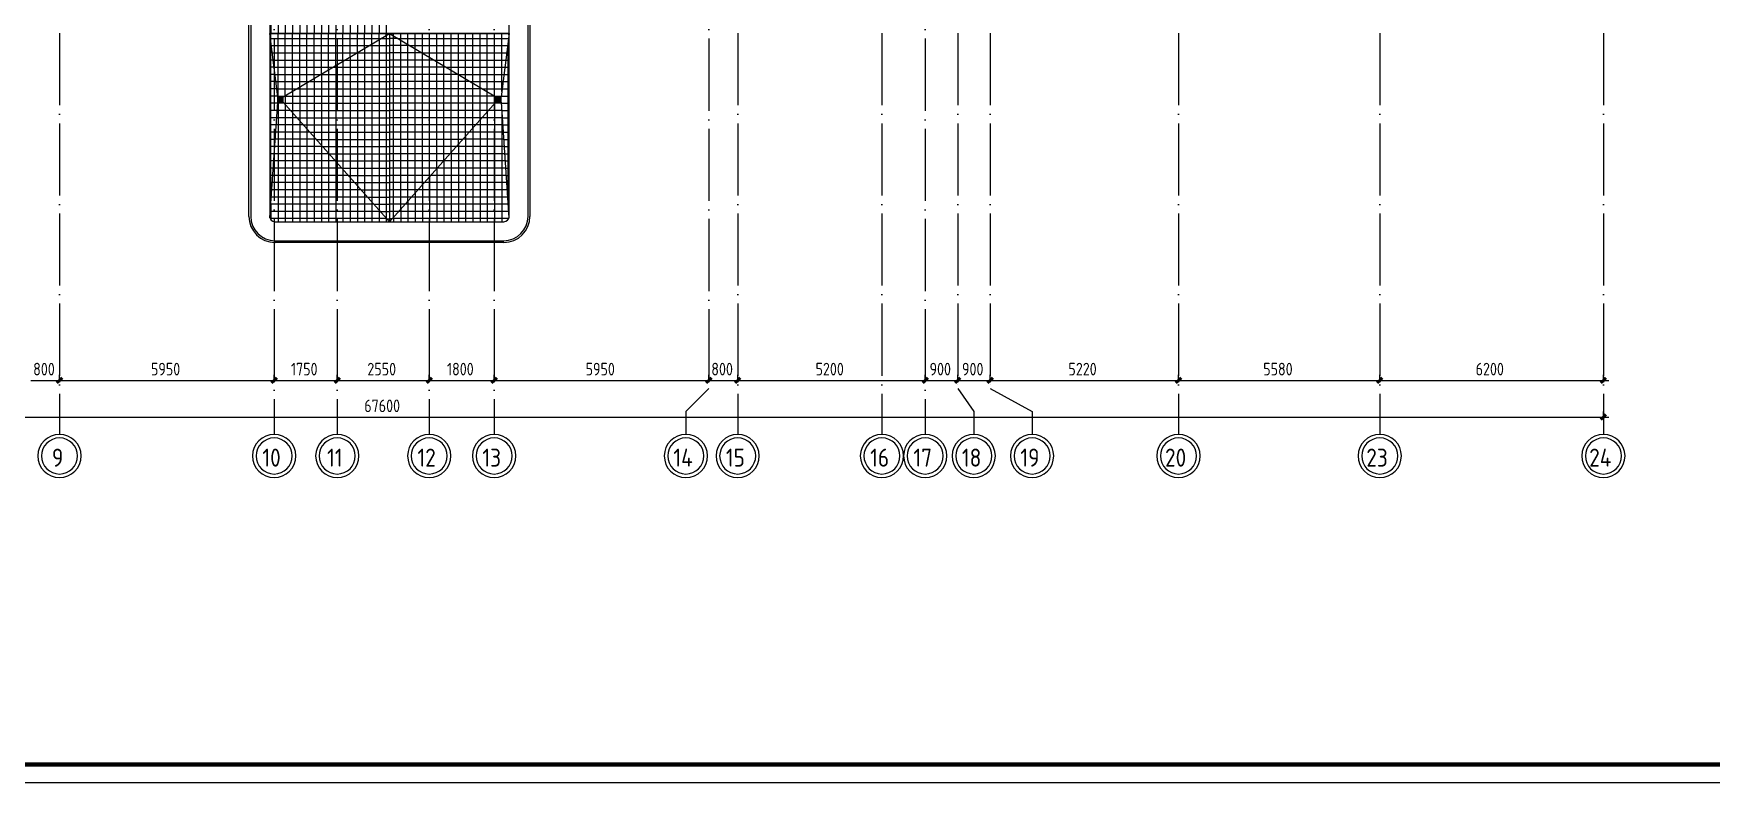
# Model space of a CAD drawing. Header units: millimetres. Extents: x -259809 to 472825, y -397243 to 31861.
# Drawn here: x 124906 to 171422, y -394593 to -373823 of the extents above; entities that cross this region are included whole.
import ezdxf

# ---------------------------------------------------------------- set-up
doc = ezdxf.new("R2010")
doc.units = ezdxf.units.MM
doc.linetypes.add('ADSK_Линия сетки', pattern=[25, 20, -2.5, 0, -2.5])
for name, color, linetype, lineweight in [('Крыша', 252, 'Continuous', 9), ('Крыша штриховка', 252, 'Continuous', 9), ('Оборудование', 8, 'Continuous', 18), ('Оси', 252, 'Continuous', 9), ('ОФ_рамка', 8, 'Continuous', 60), ('Размеры', 7, 'Continuous', 9), ('Стены внутренние', 252, 'Continuous', 18)]:
    doc.layers.add(name, color=color, linetype=linetype, lineweight=lineweight)
doc.styles.add('GOST Common_1', font='', dxfattribs={"height": 250})
doc.styles.add('GOST Common_3', font='', dxfattribs={"height": 3.5})
doc.styles.get('GOST Common_1').set_extended_font_data('GOST type B')
doc.styles.get('GOST Common_3').set_extended_font_data('GOST 2.304 type A')

# ---------------------------------------------------------------- blocks, each defined once
blk = doc.blocks.new('А0')
at = {"layer": 'ОФ_рамка', "color": 0, "linetype": 'Continuous', "ltscale": 100}
blk.add_lwpolyline([(224168, -393217), (340568, -393217)], dxfattribs=at)
at = {"layer": 'ОФ_рамка', "color": 0, "linetype": 'Continuous', "lineweight": 5, "ltscale": 100}
blk.add_lwpolyline([(222168, -393717), (341068, -393717)], dxfattribs=at)
blk = doc.blocks.new('2 этаж')
at = {"layer": 'Крыша', "color": 251, "true_color": 0x636466}
for p, q in [((137931, -21149), (131303, -21151)), ((131303, -21150), (137939, -21150)), ((131527, -22907), (131303, -21151)), ((131675, -22907), (134621, -21150)), ((134621, -21150), (134621, -26368)), ((134621, -21150), (137567, -22907)), ((137939, -21150), (137715, -22907)), ((131310, -26263), (131527, -23055)), ((131675, -22907), (131527, -22907)), ((131527, -22907), (131527, -23055)), ((131527, -23055), (131675, -23055)), ((131675, -23055), (131675, -22907)), ((131675, -23055), (134621, -26368)), ((134621, -26368), (131675, -23055)), ((134621, -26368), (137567, -23055)), ((137567, -23055), (134621, -26368)), ((137567, -22907), (137567, -23055)), ((137715, -22907), (137567, -22907)), ((137567, -23055), (137715, -23055)), ((137715, -23055), (137715, -22907)), ((137715, -23055), (137932, -26263))]:
    blk.add_line(p, q, dxfattribs=at)
at = {"layer": 'Крыша штриховка', "color": 251, "linetype": 'Continuous', "true_color": 0x636466}
for p, q in [((131334, -19341), (131334, -21151)), ((131534, -19341), (131534, -21151)), ((131734, -19341), (131734, -21151)), ((131934, -19341), (131934, -21151)), ((132134, -19341), (132134, -21150)), ((132334, -19341), (132334, -21150)), ((132534, -19341), (132534, -21150)), ((132734, -19341), (132734, -21150)), ((132934, -19341), (132934, -21150)), ((133134, -19341), (133134, -21150)), ((133334, -19341), (133334, -21150)), ((133534, -19341), (133534, -21150)), ((133734, -19341), (133734, -21150)), ((133934, -19341), (133934, -21150)), ((134134, -19341), (134134, -21150)), ((134334, -19341), (134334, -21150)), ((134534, -19341), (134534, -21150)), ((131320, -21284), (131303, -21284)), ((131320, -21285), (134395, -21285)), ((131334, -21396), (131334, -21150)), ((131534, -22907), (131534, -21150)), ((131734, -22872), (131734, -21150)), ((131934, -22752), (131934, -21150)), ((132134, -22633), (132134, -21150)), ((132334, -22514), (132334, -21150)), ((132534, -22395), (132534, -21150)), ((132734, -22275), (132734, -21150)), ((132934, -22156), (132934, -21150)), ((133134, -22037), (133134, -21150)), ((133334, -21917), (133334, -21150)), ((133534, -21798), (133534, -21150)), ((133734, -21679), (133734, -21150)), ((133934, -21559), (133934, -21150)), ((134134, -21440), (134134, -21150)), ((134334, -21321), (134334, -21150)), ((134334, -21321), (134334, -26045)), ((134396, -21284), (134621, -21284)), ((134534, -21201), (134534, -21150)), ((134534, -21202), (134534, -26269)), ((134845, -21284), (134621, -21284)), ((134734, -21217), (134734, -21150)), ((134735, -26240), (134735, -21218)), ((134847, -21285), (137922, -21285)), ((134934, -21337), (134934, -21150)), ((134935, -26015), (134935, -21337)), ((135134, -21456), (135134, -21150)), ((135334, -21575), (135334, -21150)), ((135534, -21694), (135534, -21150)), ((135734, -21814), (135734, -21150)), ((135934, -21933), (135934, -21150)), ((136134, -22052), (136134, -21150)), ((136334, -22172), (136334, -21150)), ((136534, -22291), (136534, -21150)), ((136734, -22410), (136734, -21150)), ((136934, -22530), (136934, -21150)), ((137134, -22649), (137134, -21150)), ((137334, -22768), (137334, -21150)), ((137534, -22888), (137534, -21150)), ((137734, -22757), (137734, -21150)), ((137922, -21284), (137939, -21284)), ((137934, -21188), (137934, -21150)), ((131345, -21484), (131303, -21484)), ((131371, -21684), (131303, -21684)), ((131338, -25845), (131338, -21428)), ((131346, -21485), (134060, -21485)), ((131371, -21684), (133725, -21684)), ((133534, -21798), (133534, -25145)), ((133726, -21684), (134621, -21684)), ((133734, -21679), (133734, -25370)), ((133934, -21560), (133934, -25595)), ((134061, -21484), (134621, -21484)), ((134134, -21441), (134134, -25820)), ((135180, -21484), (134621, -21484)), ((135516, -21684), (134621, -21684)), ((135135, -25790), (135135, -21457)), ((135182, -21485), (137896, -21485)), ((135335, -25566), (135335, -21576)), ((135517, -21684), (137871, -21684)), ((135535, -25341), (135535, -21695)), ((135734, -25116), (135734, -21814)), ((137871, -21684), (137939, -21684)), ((137896, -21484), (137939, -21484)), ((137904, -21427), (137904, -25845)), ((131396, -21884), (131303, -21884)), ((131422, -22084), (131303, -22084)), ((131447, -22284), (131303, -22284)), ((131397, -21884), (133390, -21884)), ((131422, -22084), (133054, -22084)), ((131448, -22284), (132719, -22284)), ((132720, -22284), (134621, -22284)), ((132734, -22276), (132734, -24246)), ((132934, -22156), (132934, -24471)), ((133055, -22084), (134621, -22084)), ((133134, -22037), (133134, -24695)), ((133334, -21918), (133334, -24920)), ((133391, -21884), (134621, -21884)), ((135851, -21884), (134621, -21884)), ((136186, -22084), (134621, -22084)), ((136522, -22284), (134621, -22284)), ((135852, -21884), (137845, -21884)), ((135934, -24891), (135934, -21934)), ((136134, -24666), (136134, -22053)), ((136188, -22084), (137820, -22084)), ((136334, -24441), (136334, -22172)), ((136523, -22284), (137794, -22284)), ((136534, -24216), (136534, -22291)), ((137794, -22284), (137939, -22284)), ((137820, -22084), (137939, -22084)), ((137845, -21884), (137939, -21884)), ((131473, -22484), (131303, -22484)), ((131499, -22684), (131303, -22684)), ((131473, -22484), (132384, -22484)), ((131499, -22684), (132049, -22684)), ((131934, -22753), (131934, -23346)), ((132050, -22684), (134621, -22684)), ((132134, -22634), (132134, -23571)), ((132334, -22514), (132334, -23796)), ((132385, -22484), (134621, -22484)), ((132534, -22395), (132534, -24021)), ((136857, -22484), (134621, -22484)), ((137192, -22684), (134621, -22684)), ((136734, -23992), (136734, -22411)), ((136858, -22484), (137769, -22484)), ((136934, -23767), (136934, -22530)), ((137134, -23542), (137134, -22649)), ((137193, -22684), (137743, -22684)), ((137334, -23317), (137334, -22768)), ((137743, -22684), (137939, -22684)), ((137769, -22484), (137939, -22484)), ((131524, -22884), (131303, -22884)), ((131525, -23084), (131303, -23084)), ((131524, -22884), (131714, -22884)), ((131700, -23083), (131525, -23083)), ((131534, -23055), (131534, -26368)), ((131700, -23084), (134621, -23084)), ((131714, -22884), (134621, -22884)), ((131734, -22872), (131734, -23121)), ((131734, -23122), (131734, -26368)), ((137528, -22884), (134621, -22884)), ((137542, -23084), (134621, -23084)), ((137528, -22884), (137718, -22884)), ((137534, -23092), (137534, -22888)), ((137534, -23092), (137534, -26368)), ((137717, -23083), (137542, -23083)), ((137717, -23084), (137939, -23084)), ((137718, -22884), (137939, -22884)), ((131512, -23284), (131303, -23284)), ((131498, -23484), (131303, -23484)), ((131485, -23684), (131303, -23684)), ((132234, -23683), (131485, -23683)), ((132056, -23483), (131498, -23483)), ((131878, -23283), (131512, -23283)), ((131878, -23284), (134621, -23284)), ((131934, -23347), (131934, -26368)), ((132056, -23484), (134621, -23484)), ((132134, -23572), (132134, -26368)), ((132234, -23684), (134621, -23684)), ((137364, -23284), (134621, -23284)), ((137186, -23484), (134621, -23484)), ((137008, -23684), (134621, -23684)), ((137757, -23683), (137008, -23683)), ((137134, -23542), (137134, -26368)), ((137744, -23483), (137186, -23483)), ((137334, -23317), (137334, -26368)), ((137730, -23283), (137364, -23283)), ((137730, -23284), (137939, -23284)), ((137734, -23335), (137734, -26368)), ((137744, -23484), (137939, -23484)), ((137758, -23684), (137939, -23684)), ((131471, -23884), (131303, -23884)), ((131457, -24084), (131303, -24084)), ((132589, -24083), (131457, -24083)), ((132411, -23883), (131471, -23883)), ((132334, -23797), (132334, -26368)), ((132412, -23884), (134621, -23884)), ((132534, -24022), (132534, -26368)), ((132590, -24084), (134621, -24084)), ((136830, -23884), (134621, -23884)), ((136652, -24084), (134621, -24084)), ((137785, -24083), (136653, -24083)), ((136734, -23992), (136734, -26368)), ((137771, -23883), (136831, -23883)), ((136934, -23767), (136934, -26368)), ((137771, -23884), (137939, -23884)), ((137785, -24084), (137939, -24084)), ((131444, -24284), (131303, -24284)), ((131430, -24484), (131303, -24484)), ((132945, -24483), (131430, -24483)), ((132767, -24283), (131444, -24283)), ((132734, -24246), (132734, -26368)), ((132768, -24284), (134621, -24284)), ((132934, -24471), (132934, -26368)), ((132945, -24484), (134621, -24484)), ((136474, -24284), (134621, -24284)), ((136297, -24484), (134621, -24484)), ((137812, -24483), (136297, -24483)), ((136334, -24442), (136334, -26368)), ((137798, -24283), (136475, -24283)), ((136534, -24217), (136534, -26368)), ((137798, -24284), (137939, -24284)), ((137812, -24484), (137939, -24484)), ((131417, -24684), (131303, -24684)), ((131403, -24884), (131303, -24884)), ((131390, -25084), (131303, -25084)), ((133478, -25083), (131390, -25083)), ((133301, -24883), (131403, -24883)), ((133123, -24683), (131417, -24683)), ((133123, -24684), (134621, -24684)), ((133134, -24696), (133134, -26368)), ((133301, -24884), (134621, -24884)), ((133334, -24921), (133334, -26368)), ((133479, -25084), (134621, -25084)), ((136119, -24684), (134621, -24684)), ((135941, -24884), (134621, -24884)), ((135763, -25084), (134621, -25084)), ((135734, -25116), (135734, -26368)), ((137852, -25083), (135764, -25083)), ((135934, -24892), (135934, -26368)), ((137839, -24883), (135941, -24883)), ((137825, -24683), (136119, -24683)), ((136134, -24667), (136134, -26368)), ((137825, -24684), (137939, -24684)), ((137839, -24884), (137939, -24884)), ((137852, -25084), (137939, -25084)), ((131376, -25284), (131303, -25284)), ((131363, -25484), (131303, -25484)), ((133834, -25483), (131363, -25483)), ((133656, -25283), (131376, -25283)), ((133534, -25146), (133534, -26368)), ((133657, -25284), (134621, -25284)), ((133734, -25371), (133734, -26368)), ((133835, -25484), (134621, -25484)), ((135585, -25284), (134621, -25284)), ((135407, -25484), (134621, -25484)), ((135334, -25566), (135334, -26368)), ((137879, -25483), (135408, -25483)), ((135534, -25341), (135534, -26368)), ((137866, -25283), (135586, -25283)), ((137866, -25284), (137939, -25284)), ((137879, -25484), (137939, -25484)), ((131349, -25684), (131303, -25684)), ((131336, -25884), (131303, -25884)), ((131334, -25903), (131334, -26309)), ((134190, -25883), (131336, -25883)), ((134012, -25683), (131349, -25683)), ((133934, -25596), (133934, -26368)), ((134013, -25684), (134621, -25684)), ((134134, -25821), (134134, -26368)), ((134190, -25884), (134621, -25884)), ((134334, -26046), (134334, -26368)), ((135229, -25684), (134621, -25684)), ((135052, -25884), (134621, -25884)), ((134934, -26016), (134934, -26368)), ((137906, -25883), (135052, -25883)), ((135134, -25791), (135134, -26368)), ((137893, -25683), (135230, -25683)), ((137893, -25684), (137939, -25684)), ((137906, -25884), (137939, -25884)), ((131322, -26084), (131303, -26084)), ((134546, -26283), (131318, -26283)), ((134368, -26083), (131322, -26083)), ((134368, -26084), (134621, -26084)), ((134534, -26270), (134534, -26368)), ((134546, -26284), (134621, -26284)), ((134874, -26084), (134621, -26084)), ((134696, -26284), (134621, -26284)), ((137924, -26283), (134696, -26283)), ((134734, -26241), (134734, -26368)), ((137920, -26083), (134874, -26083)), ((137920, -26084), (137939, -26084))]:
    blk.add_line(p, q, dxfattribs=at)
at = {"layer": 'Оборудование', "color": 251, "true_color": 0x636466}
for p, q in [((131675, -22907), (131527, -22907)), ((131527, -22907), (131527, -23055)), ((131527, -23055), (131675, -23055)), ((131531, -23051), (131531, -22911)), ((131531, -22911), (131671, -22911)), ((131671, -23051), (131531, -23051)), ((131538, -22941), (131538, -23021)), ((131541, -22941), (131541, -23021)), ((131548, -22941), (131548, -23021)), ((131551, -22941), (131551, -23021)), ((131554, -22957), (131554, -23005)), ((131557, -22957), (131557, -23005)), ((131561, -22919), (131641, -22919)), ((131561, -22921), (131641, -22921)), ((131561, -22929), (131641, -22929)), ((131561, -22931), (131641, -22931)), ((131561, -23031), (131641, -23031)), ((131561, -23034), (131641, -23034)), ((131561, -23041), (131641, -23041)), ((131561, -23044), (131641, -23044)), ((131564, -22957), (131564, -23005)), ((131567, -22957), (131567, -23005)), ((131570, -22973), (131570, -22989)), ((131573, -22973), (131573, -22989)), ((131577, -22935), (131625, -22935)), ((131577, -22937), (131625, -22937)), ((131577, -22945), (131625, -22945)), ((131577, -22947), (131625, -22947)), ((131577, -23015), (131625, -23015)), ((131577, -23018), (131625, -23018)), ((131577, -23025), (131625, -23025)), ((131577, -23028), (131625, -23028)), ((131580, -22973), (131580, -22989)), ((131583, -22973), (131583, -22989)), ((131593, -22951), (131609, -22951)), ((131593, -22953), (131609, -22953)), ((131593, -22961), (131609, -22961)), ((131593, -22963), (131609, -22963)), ((131593, -22999), (131609, -22999)), ((131593, -23002), (131609, -23002)), ((131593, -23009), (131609, -23009)), ((131593, -23012), (131609, -23012)), ((131619, -22973), (131619, -22989)), ((131622, -22973), (131622, -22989)), ((131629, -22973), (131629, -22989)), ((131632, -22973), (131632, -22989)), ((131635, -22957), (131635, -23005)), ((131638, -22957), (131638, -23005)), ((131645, -22957), (131645, -23005)), ((131648, -22957), (131648, -23005)), ((131651, -22941), (131651, -23021)), ((131654, -22941), (131654, -23021)), ((131661, -22941), (131661, -23021)), ((131664, -22941), (131664, -23021)), ((131671, -22911), (131671, -23051)), ((131675, -23055), (131675, -22907)), ((137571, -23051), (137571, -22911)), ((137571, -22911), (137711, -22911)), ((137711, -23051), (137571, -23051)), ((137578, -22941), (137578, -23021)), ((137581, -22941), (137581, -23021)), ((137588, -22941), (137588, -23021)), ((137591, -22941), (137591, -23021)), ((137594, -22957), (137594, -23005)), ((137597, -22957), (137597, -23005)), ((137601, -22919), (137681, -22919)), ((137601, -22921), (137681, -22921)), ((137601, -22929), (137681, -22929)), ((137601, -22931), (137681, -22931)), ((137601, -23031), (137681, -23031)), ((137601, -23034), (137681, -23034)), ((137601, -23041), (137681, -23041)), ((137601, -23044), (137681, -23044)), ((137604, -22957), (137604, -23005)), ((137607, -22957), (137607, -23005)), ((137610, -22973), (137610, -22989)), ((137613, -22973), (137613, -22989)), ((137617, -22935), (137665, -22935)), ((137617, -22937), (137665, -22937)), ((137617, -22945), (137665, -22945)), ((137617, -22947), (137665, -22947)), ((137617, -23015), (137665, -23015)), ((137617, -23018), (137665, -23018)), ((137617, -23025), (137665, -23025)), ((137617, -23028), (137665, -23028)), ((137620, -22973), (137620, -22989)), ((137623, -22973), (137623, -22989)), ((137633, -22951), (137649, -22951)), ((137633, -22953), (137649, -22953)), ((137633, -22961), (137649, -22961)), ((137633, -22963), (137649, -22963)), ((137633, -22999), (137649, -22999)), ((137633, -23002), (137649, -23002)), ((137633, -23009), (137649, -23009)), ((137633, -23012), (137649, -23012)), ((137659, -22973), (137659, -22989)), ((137662, -22973), (137662, -22989)), ((137669, -22973), (137669, -22989)), ((137672, -22973), (137672, -22989)), ((137675, -22957), (137675, -23005)), ((137678, -22957), (137678, -23005)), ((137685, -22957), (137685, -23005)), ((137688, -22957), (137688, -23005)), ((137691, -22941), (137691, -23021)), ((137694, -22941), (137694, -23021)), ((137701, -22941), (137701, -23021)), ((137704, -22941), (137704, -23021)), ((137711, -22911), (137711, -23051))]:
    blk.add_line(p, q, dxfattribs=at)
for centre, radius, start, end in [((131545, -22941), 6.24, 0, 180), ((131545, -23021), 6.24, 180, 0), ((131545, -22941), 3.76, 0, 180), ((131545, -23021), 3.76, 180, 0), ((131561, -22925), 6.24, 90, 270), ((131561, -22957), 6.24, 0, 180), ((131561, -23005), 6.24, 180, 0), ((131561, -23038), 6.24, 90, 270), ((131561, -22925), 3.76, 90, 270), ((131561, -22957), 3.76, 0, 180), ((131561, -23005), 3.76, 180, 0), ((131561, -23038), 3.76, 90, 270), ((131577, -22941), 6.24, 90, 270), ((131577, -22973), 6.24, 0, 180), ((131577, -22989), 6.24, 180, 0), ((131577, -23022), 6.24, 90, 270), ((131577, -22941), 3.76, 90, 270), ((131577, -22973), 3.76, 0, 180), ((131577, -22989), 3.76, 180, 0), ((131577, -23022), 3.76, 90, 270), ((131593, -22957), 6.24, 90, 270), ((131593, -23006), 6.24, 90, 270), ((131593, -22957), 3.76, 90, 270), ((131593, -23006), 3.76, 90, 270), ((131609, -22957), 6.24, 270, 90), ((131609, -22957), 3.76, 270, 90), ((131609, -23006), 6.24, 270, 90), ((131609, -23006), 3.76, 270, 90), ((131625, -22973), 6.24, 0, 180), ((131625, -22989), 6.24, 180, 0), ((131625, -22973), 3.76, 0, 180), ((131625, -22989), 3.76, 180, 0), ((131625, -22941), 6.24, 270, 90), ((131625, -22941), 3.76, 270, 90), ((131625, -23022), 6.24, 270, 90), ((131625, -23022), 3.76, 270, 90), ((131641, -22957), 6.24, 0, 180), ((131641, -23005), 6.24, 180, 0), ((131641, -22957), 3.76, 0, 180), ((131641, -23005), 3.76, 180, 0), ((131641, -22925), 6.24, 270, 90), ((131641, -22925), 3.76, 270, 90), ((131641, -23038), 6.24, 270, 90), ((131641, -23038), 3.76, 270, 90), ((131657, -22941), 6.24, 0, 180), ((131657, -23021), 6.24, 180, 0), ((131657, -22941), 3.76, 0, 180), ((131657, -23021), 3.76, 180, 0), ((137585, -22941), 6.24, 0, 180), ((137585, -23021), 6.24, 180, 0), ((137585, -22941), 3.76, 0, 180), ((137585, -23021), 3.76, 180, 0), ((137601, -22925), 6.24, 90, 270), ((137601, -22957), 6.24, 0, 180), ((137601, -23005), 6.24, 180, 0), ((137601, -23038), 6.24, 90, 270), ((137601, -22925), 3.76, 90, 270), ((137601, -22957), 3.76, 0, 180), ((137601, -23005), 3.76, 180, 0), ((137601, -23038), 3.76, 90, 270), ((137617, -22941), 6.24, 90, 270), ((137617, -22973), 6.24, 0, 180), ((137617, -22989), 6.24, 180, 0), ((137617, -23022), 6.24, 90, 270), ((137617, -22941), 3.76, 90, 270), ((137617, -22973), 3.76, 0, 180), ((137617, -22989), 3.76, 180, 0), ((137617, -23022), 3.76, 90, 270), ((137633, -22957), 6.24, 90, 270), ((137633, -23006), 6.24, 90, 270), ((137633, -22957), 3.76, 90, 270), ((137633, -23006), 3.76, 90, 270), ((137649, -22957), 6.24, 270, 90), ((137649, -22957), 3.76, 270, 90), ((137649, -23006), 6.24, 270, 90), ((137649, -23006), 3.76, 270, 90), ((137665, -22973), 6.24, 0, 180), ((137665, -22989), 6.24, 180, 0), ((137665, -22973), 3.76, 0, 180), ((137665, -22989), 3.76, 180, 0), ((137665, -22941), 6.24, 270, 90), ((137665, -22941), 3.76, 270, 90), ((137665, -23022), 6.24, 270, 90), ((137665, -23022), 3.76, 270, 90), ((137681, -22957), 6.24, 0, 180), ((137681, -23005), 6.24, 180, 0), ((137681, -22957), 3.76, 0, 180), ((137681, -23005), 3.76, 180, 0), ((137681, -22925), 6.24, 270, 90), ((137681, -22925), 3.76, 270, 90), ((137681, -23038), 6.24, 270, 90), ((137681, -23038), 3.76, 270, 90), ((137697, -22941), 6.24, 0, 180), ((137697, -23021), 6.24, 180, 0), ((137697, -22941), 3.76, 0, 180), ((137697, -23021), 3.76, 180, 0)]:
    blk.add_arc(centre, radius, start, end, dxfattribs=at)
at = {"layer": 'Оси', "color": 251, "linetype": 'ADSK_Линия сетки', "ltscale": 100, "true_color": 0x636466}
for p, q in [((131426, 33711), (131426, -32265)), ((133176, 33711), (133176, -32265)), ((135726, 33711), (135726, -32265)), ((137526, 33711), (137526, -32265)), ((143476, 33711), (143476, -30995)), ((149476, 33711), (149476, -32265)), ((125476, -1139), (125476, -32265)), ((144276, -1139), (144276, -32265)), ((148276, -1139), (148276, -32265)), ((150376, -1139), (150376, -30995)), ((151276, -1139), (151276, -30995)), ((156496, -1139), (156496, -32265)), ((162076, -1139), (162076, -32265)), ((168276, -1139), (168276, -32265))]:
    blk.add_line(p, q, dxfattribs=at)
at = {"layer": 'Оси', "color": 251, "ltscale": 100, "true_color": 0x636466}
for p, q in [((143476, -30995), (142841, -31630)), ((150376, -30995), (150820, -31630)), ((151276, -30995), (152439, -31630)), ((142841, -31630), (142841, -32265)), ((150820, -31630), (150820, -32265)), ((152439, -31630), (152439, -32265))]:
    blk.add_line(p, q, dxfattribs=at)
at = {"layer": 'Оси', "color": 251, "lineweight": 20, "true_color": 0x636466}
for centre, radius, start, end in [((125476, -32865), 600, 0, 180), ((125476, -32865), 500, 0, 180), ((131426, -32865), 600, 0, 180), ((131426, -32865), 500, 0, 180), ((133176, -32865), 600, 0, 180), ((133176, -32865), 500, 0, 180), ((135726, -32865), 600, 0, 180), ((135726, -32865), 500, 0, 180), ((137526, -32865), 600, 0, 180), ((137526, -32865), 500, 0, 180), ((142841, -32865), 600, 0, 180), ((142841, -32865), 500, 0, 180), ((144276, -32865), 600, 0, 180), ((144276, -32865), 500, 0, 180), ((148276, -32865), 600, 0, 180), ((148276, -32865), 500, 0, 180), ((149476, -32865), 600, 0, 180), ((149476, -32865), 500, 0, 180), ((150820, -32865), 600, 0, 180), ((150820, -32865), 500, 0, 180), ((152439, -32865), 600, 0, 180), ((152439, -32865), 500, 0, 180), ((156496, -32865), 600, 0, 180), ((156496, -32865), 500, 0, 180), ((162076, -32865), 600, 0, 180), ((162076, -32865), 500, 0, 180), ((168276, -32865), 600, 0, 180), ((168276, -32865), 500, 0, 180), ((125476, -32865), 600, 180, 0), ((125476, -32865), 500, 180, 0), ((131426, -32865), 600, 180, 0), ((131426, -32865), 500, 180, 0), ((133176, -32865), 600, 180, 0), ((133176, -32865), 500, 180, 0), ((135726, -32865), 600, 180, 0), ((135726, -32865), 500, 180, 0), ((137526, -32865), 600, 180, 0), ((137526, -32865), 500, 180, 0), ((142841, -32865), 600, 180, 0), ((142841, -32865), 500, 180, 0), ((144276, -32865), 600, 180, 0), ((144276, -32865), 500, 180, 0), ((148276, -32865), 600, 180, 0), ((148276, -32865), 500, 180, 0), ((149476, -32865), 600, 180, 0), ((149476, -32865), 500, 180, 0), ((150820, -32865), 600, 180, 0), ((150820, -32865), 500, 180, 0), ((152439, -32865), 600, 180, 0), ((152439, -32865), 500, 180, 0), ((156496, -32865), 600, 180, 0), ((156496, -32865), 500, 180, 0), ((162076, -32865), 600, 180, 0), ((162076, -32865), 500, 180, 0), ((168276, -32865), 600, 180, 0), ((168276, -32865), 500, 180, 0)]:
    blk.add_arc(centre, radius, start, end, dxfattribs=at)
at = {"layer": 'Размеры', "color": 251, "lineweight": 20, "true_color": 0x636466}
for p, q in [((125476, -30768), (125476, -30618)), ((125476, -30768), (125476, -30618)), ((131426, -30768), (131426, -30618)), ((131426, -30768), (131426, -30618)), ((133176, -30768), (133176, -30618)), ((133176, -30768), (133176, -30618)), ((135726, -30768), (135726, -30618)), ((135726, -30768), (135726, -30618)), ((137526, -30768), (137526, -30618)), ((137526, -30768), (137526, -30618)), ((143476, -30768), (143476, -30618)), ((143476, -30768), (143476, -30618)), ((144276, -30768), (144276, -30618)), ((144276, -30768), (144276, -30618)), ((149476, -30768), (149476, -30618)), ((149476, -30768), (149476, -30618)), ((150376, -30768), (150376, -30618)), ((150376, -30768), (150376, -30618)), ((151276, -30768), (151276, -30618)), ((151276, -30768), (151276, -30618)), ((156496, -30768), (156496, -30618)), ((156496, -30768), (156496, -30618)), ((162076, -30768), (162076, -30618)), ((162076, -30768), (162076, -30618)), ((168276, -30768), (168276, -30618)), ((124676, -30768), (125476, -30768)), ((125476, -30768), (125476, -30818)), ((125476, -30768), (131426, -30768)), ((125476, -30768), (125476, -30818)), ((131426, -30768), (131426, -30818)), ((131426, -30768), (133176, -30768)), ((131426, -30768), (131426, -30818)), ((133176, -30768), (133176, -30818)), ((133176, -30768), (135726, -30768)), ((133176, -30768), (133176, -30818)), ((135726, -30768), (135726, -30818)), ((135726, -30768), (137526, -30768)), ((135726, -30768), (135726, -30818)), ((137526, -30768), (137526, -30818)), ((137526, -30768), (143476, -30768)), ((137526, -30768), (137526, -30818)), ((143476, -30768), (143476, -30818)), ((143476, -30768), (144276, -30768)), ((143476, -30768), (143476, -30818)), ((144276, -30768), (144276, -30818)), ((144276, -30768), (149476, -30768)), ((144276, -30768), (144276, -30818)), ((149476, -30768), (149476, -30818)), ((149476, -30768), (150376, -30768)), ((149476, -30768), (149476, -30818)), ((150376, -30768), (150376, -30818)), ((150376, -30768), (151276, -30768)), ((150376, -30768), (150376, -30818)), ((151276, -30768), (151276, -30818)), ((151276, -30768), (156496, -30768)), ((151276, -30768), (151276, -30818)), ((156496, -30768), (156496, -30818)), ((156496, -30768), (162076, -30768)), ((156496, -30768), (156496, -30818)), ((162076, -30768), (162076, -30818)), ((162076, -30768), (168426, -30768)), ((162076, -30768), (162076, -30818)), ((168276, -30768), (168276, -30818)), ((100526, -31786), (168426, -31786)), ((168276, -31786), (168276, -31636)), ((168276, -31786), (168276, -31836))]:
    blk.add_line(p, q, dxfattribs=at)
at = {"layer": 'Размеры', "color": 251, "lineweight": 40, "true_color": 0x636466}
for p, q in [((125476, -30768), (125547, -30697)), ((125476, -30768), (125547, -30697)), ((131426, -30768), (131497, -30697)), ((131426, -30768), (131497, -30697)), ((133176, -30768), (133247, -30697)), ((133176, -30768), (133247, -30697)), ((135726, -30768), (135797, -30697)), ((135726, -30768), (135797, -30697)), ((137526, -30768), (137597, -30697)), ((137526, -30768), (137597, -30697)), ((143476, -30768), (143547, -30697)), ((143476, -30768), (143547, -30697)), ((144276, -30768), (144347, -30697)), ((144276, -30768), (144347, -30697)), ((149476, -30768), (149547, -30697)), ((149476, -30768), (149547, -30697)), ((150376, -30768), (150447, -30697)), ((150376, -30768), (150447, -30697)), ((151276, -30768), (151347, -30697)), ((151276, -30768), (151347, -30697)), ((156496, -30768), (156567, -30697)), ((156496, -30768), (156567, -30697)), ((162076, -30768), (162147, -30697)), ((162076, -30768), (162147, -30697)), ((168276, -30768), (168347, -30697)), ((125476, -30768), (125405, -30839)), ((125476, -30768), (125405, -30839)), ((131426, -30768), (131355, -30839)), ((131426, -30768), (131355, -30839)), ((133176, -30768), (133105, -30839)), ((133176, -30768), (133105, -30839)), ((135726, -30768), (135655, -30839)), ((135726, -30768), (135655, -30839)), ((137526, -30768), (137455, -30839)), ((137526, -30768), (137455, -30839)), ((143476, -30768), (143405, -30839)), ((143476, -30768), (143405, -30839)), ((144276, -30768), (144205, -30839)), ((144276, -30768), (144205, -30839)), ((149476, -30768), (149405, -30839)), ((149476, -30768), (149405, -30839)), ((150376, -30768), (150305, -30839)), ((150376, -30768), (150305, -30839)), ((151276, -30768), (151205, -30839)), ((151276, -30768), (151205, -30839)), ((156496, -30768), (156425, -30839)), ((156496, -30768), (156425, -30839)), ((162076, -30768), (162005, -30839)), ((162076, -30768), (162005, -30839)), ((168276, -30768), (168205, -30839)), ((168276, -31786), (168205, -31857)), ((168276, -31786), (168347, -31716))]:
    blk.add_line(p, q, dxfattribs=at)
at = {"layer": 'Стены внутренние', "color": 251, "true_color": 0x636466}
for p, q in [((130726, -26220), (130726, -19341)), ((130776, -19341), (130776, -26220)), ((131303, -19341), (131303, -26220)), ((137939, -26220), (137939, -19341)), ((138466, -26220), (138466, -19341)), ((138516, -19341), (138516, -26220)), ((131451, -26368), (137791, -26368)), ((131451, -26895), (137791, -26895)), ((137791, -26945), (131451, -26945))]:
    blk.add_line(p, q, dxfattribs=at)
for centre, radius, start, end in [((131451, -26220), 725, 180, 270), ((131451, -26220), 675, 180, 270), ((131451, -26220), 148, 180, 270), ((137791, -26220), 148, 270, 0), ((137791, -26220), 675, 270, 0), ((137791, -26220), 725, 270, 0)]:
    blk.add_arc(centre, radius, start, end, dxfattribs=at)
at = {"layer": 'Оси', "color": 251, "true_color": 0x636466, "style": 'GOST Common_1', "width": 0.9}
for s, p in [('9', (125265, -33161)), ('10', (131099, -33161)), ('11', (132893, -33161)), ('12', (135399, -33161)), ('13', (137199, -33161)), ('14', (142493, -33161)), ('15', (143949, -33161)), ('16', (147949, -33161)), ('17', (149149, -33161)), ('18', (150492, -33161)), ('19', (152112, -33161)), ('20', (156124, -33161)), ('23', (161704, -33161)), ('24', (167883, -33161))]:
    blk.add_text(s, height=500, dxfattribs=at).set_placement(p)
at = {"layer": 'Размеры', "color": 251, "lineweight": 20, "true_color": 0x636466, "char_height": 350, "attachment_point": 1, "line_spacing_factor": 1.022761, "style": 'GOST Common_3'}
for s, insert, width in [('800', (124745, -30281), 794.69), ('5950', (128010, -30281), 1059.58), ('1750', (131892, -30281), 980.83), ('2550', (134010, -30281), 1059.58), ('1800', (136217, -30281), 980.83), ('5950', (140060, -30281), 1059.58), ('800', (143545, -30281), 794.69), ('5200', (146435, -30281), 1059.58), ('900', (149595, -30281), 794.69), ('900', (150495, -30281), 794.69), ('5220', (153445, -30281), 1059.58), ('5580', (158845, -30281), 1059.58), ('6200', (164735, -30281), 1059.58), ('67600', (133924, -31299), 1324.48)]:
    blk.add_mtext(s, dxfattribs=dict(at, insert=insert, width=width))

msp = doc.modelspace()

# ---------------------------------------------------------------- block references
msp.add_blockref('2 этаж', (150, -352673))
at = {"layer": 'ОФ_рамка', "color": 0, "lineweight": -2}
msp.add_blockref('А0', (-143320, -876), dxfattribs=at)

doc.saveas('drawing.dxf')
